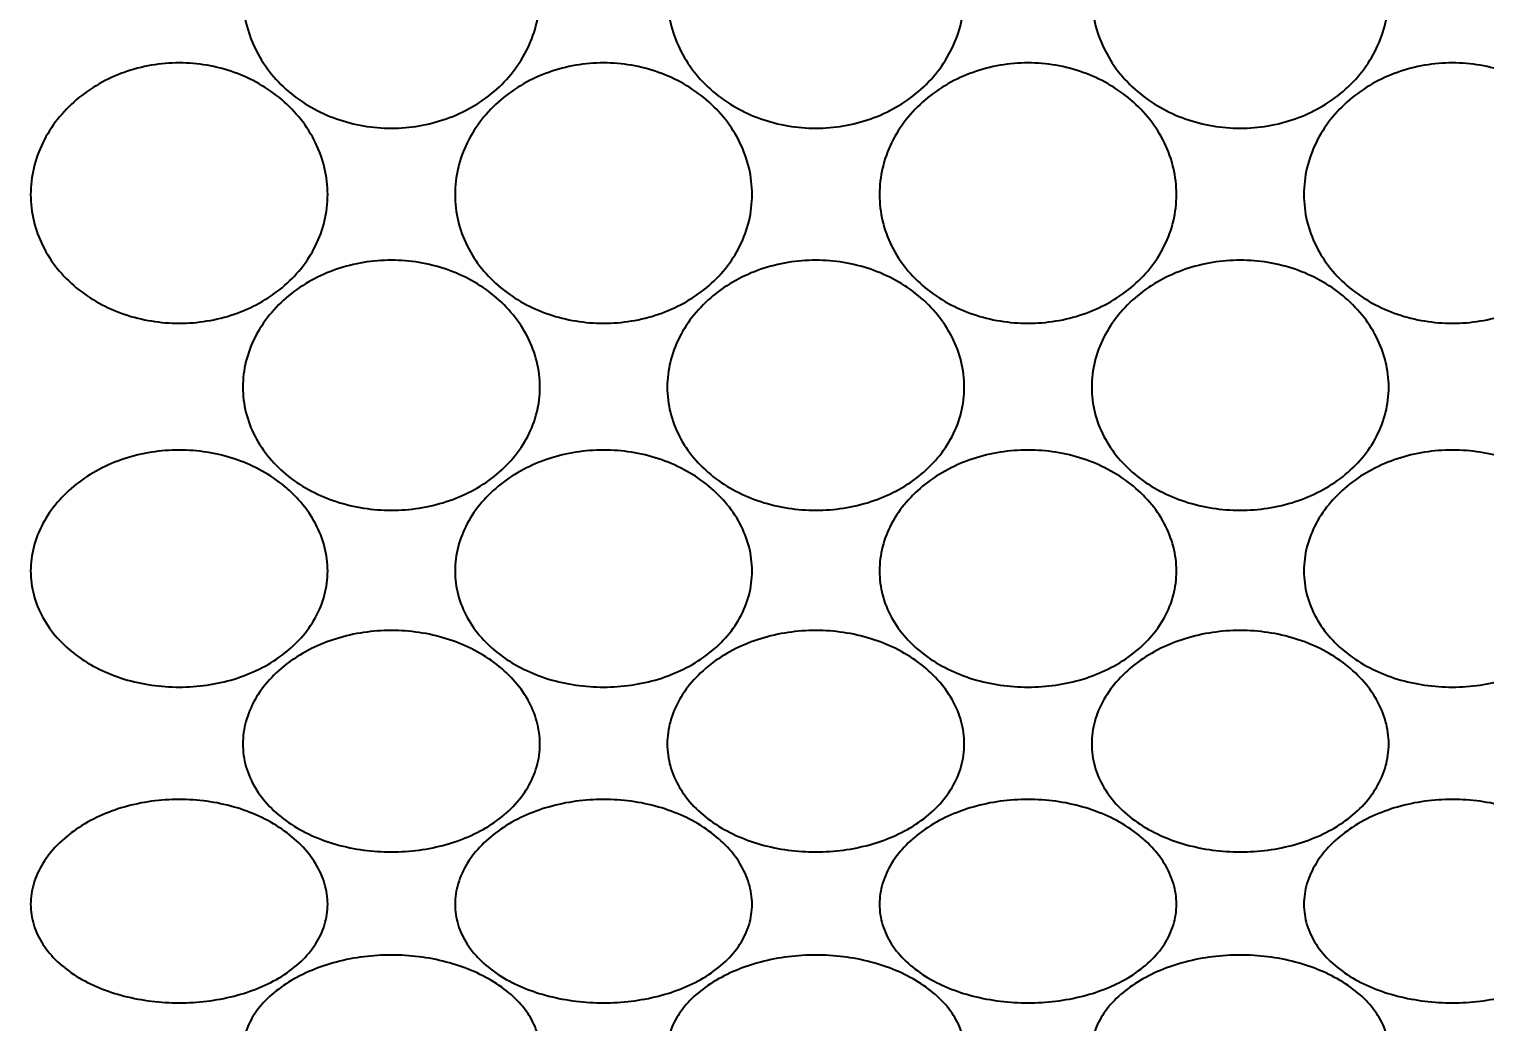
# Model space of a CAD drawing. Header units: inches. Extents: x 50354 to 53215, y -7830 to -6529.
# Drawn here: x 50824.3315 to 50824.7096, y -6815.4297 to -6815.1719 of the extents above; entities that cross this region are included whole.
import ezdxf

# ---------------------------------------------------------------- set-up
doc = ezdxf.new("R2010")
doc.units = ezdxf.units.IN
doc.header["$MEASUREMENT"] = 0
doc.header["$PDMODE"] = 2
doc.layers.add('FUNITURE', color=7, linetype='Continuous', lineweight=15, true_color=0x7d7673)
doc.layers.add('XR_ID 1F_FUR$0$A-SANI-FIX', color=134, linetype='Continuous')
doc.styles.get("Standard").update_dxf_attribs({"font": 'ARLRDBD.TTF', "height": 3})
doc.dimstyles.get("Standard").update_dxf_attribs({"dimtxt": 3, "dimasz": 4, "dimexe": 0, "dimexo": 0, "dimgap": 0, "dimtad": 0, "dimdec": 1, "dimzin": 3, "dimdsep": 46, "dimlunit": 4, "dimtxsty": 'Standard', "dimblk": 'OBLIQUE', "dimcen": 0, "dimclrd": 69, "dimclre": 251, "dimclrt": 7, "dimadec": 0, "dimazin": 0, "dimtfac": 0.65, "dimtdec": 1, "dimtofl": 0, "dimtmove": 0, "dimatfit": 3, "dimldrblk": 'OPEN30', "dimfxl": 1, "dimfrac": 1, "dimtolj": 1, "dimtzin": 0, "dimlwd": 15, "dimlwe": 5, "dimarcsym": 1})

# ---------------------------------------------------------------- blocks, each defined once
blk = doc.blocks.new('XR_ID 1F_FUR$0$XR_1F FURN$0$A$C698E198A')
at = {"linetype": 'Continuous'}
for points, knots in [([(-8.6987, -34.4598), (-8.7444, -34.4598), (-8.8375, -34.4456), (-8.9672, -34.3833), (-9.0817, -34.2854), (-9.2129, -34.1116), (-9.3208, -33.8383), (-9.3627, -33.48), (-9.3208, -33.1217), (-9.2129, -32.8484), (-9.0817, -32.6746), (-8.9672, -32.5767), (-8.8375, -32.5144), (-8.7444, -32.5002), (-8.6987, -32.5002)], [0, 0, 0, 0, 0.053016, 0.107462, 0.164933, 0.226177, 0.358763, 0.499998, 0.641234, 0.773822, 0.835067, 0.892538, 0.946984, 1, 1, 1, 1]), ([(-8.6987, -32.5002), (-8.6525, -32.5002), (-8.5573, -32.5149), (-8.4235, -32.577), (-8.3022, -32.6743), (-8.1604, -32.8467), (-8.039, -33.119), (-7.9905, -33.48), (-8.039, -33.841), (-8.1604, -34.1133), (-8.3022, -34.2857), (-8.4235, -34.383), (-8.5573, -34.4451), (-8.6525, -34.4598), (-8.6987, -34.4598)], [0, 0, 0, 0, 0.05273, 0.107892, 0.166442, 0.228535, 0.360979, 0.499998, 0.639018, 0.771464, 0.833558, 0.892108, 0.947271, 1, 1, 1, 1]), ([(-6.5, -34.4598), (-6.5532, -34.4598), (-6.6605, -34.4459), (-6.8119, -34.3846), (-6.9471, -34.2873), (-7.1013, -34.116), (-7.232, -33.843), (-7.2833, -33.48), (-7.232, -33.117), (-7.1013, -32.844), (-6.9471, -32.6727), (-6.8119, -32.5754), (-6.6605, -32.5141), (-6.5532, -32.5002), (-6.5, -32.5002)], [0, 0, 0, 0, 0.05807, 0.116648, 0.176553, 0.238282, 0.366741, 0.499998, 0.633256, 0.761717, 0.823447, 0.883352, 0.94193, 1, 1, 1, 1]), ([(-6.5, -32.5002), (-6.4464, -32.5002), (-6.3375, -32.5144), (-6.1293, -32.5969), (-5.9063, -32.7929), (-5.7405, -33.1146), (-5.6835, -33.48), (-5.7405, -33.8454), (-5.9063, -34.1671), (-6.1293, -34.3631), (-6.3375, -34.4456), (-6.4464, -34.4598), (-6.5, -34.4598)], [0, 0, 0, 0, 0.057826, 0.116908, 0.239465, 0.368128, 0.499999, 0.631869, 0.760534, 0.883092, 0.942174, 1, 1, 1, 1]), ([(-4.0172, -34.4598), (-4.0756, -34.4598), (-4.193, -34.446), (-4.3595, -34.3852), (-4.5093, -34.2884), (-4.6796, -34.119), (-4.827, -33.8467), (-4.8856, -33.48), (-4.827, -33.1133), (-4.6796, -32.841), (-4.5093, -32.6716), (-4.3595, -32.5748), (-4.193, -32.514), (-4.0756, -32.5002), (-4.0172, -32.5002)], [0, 0, 0, 0, 0.06109, 0.122284, 0.183848, 0.246049, 0.372017, 0.500002, 0.627987, 0.753954, 0.816155, 0.877717, 0.93891, 1, 1, 1, 1]), ([(-4.0172, -32.5002), (-3.9585, -32.5002), (-3.8402, -32.5142), (-3.6152, -32.5952), (-3.373, -32.7881), (-3.1907, -33.1116), (-3.1282, -33.48), (-3.1907, -33.8484), (-3.373, -34.1719), (-3.6152, -34.3648), (-3.8402, -34.4458), (-3.9585, -34.4598), (-4.0172, -34.4598)], [0, 0, 0, 0, 0.060936, 0.122432, 0.246563, 0.37277, 0.500002, 0.627234, 0.753441, 0.87757, 0.939065, 1, 1, 1, 1]), ([(-9.6609, -33.9002), (-9.6191, -33.9002), (-9.5322, -33.9152), (-9.411, -33.978), (-9.3014, -34.0755), (-9.1721, -34.2492), (-9.0625, -34.5213), (-9.0187, -34.88), (-9.0625, -35.2387), (-9.1721, -35.5108), (-9.3014, -35.6845), (-9.411, -35.782), (-9.5322, -35.8448), (-9.6191, -35.8598), (-9.6609, -35.8598)], [0, 0, 0, 0, 0.049365, 0.101995, 0.159209, 0.221173, 0.356257, 0.500001, 0.643746, 0.778828, 0.840791, 0.898004, 0.950635, 1, 1, 1, 1]), ([(-7.6412, -35.8598), (-7.6909, -35.8598), (-7.7916, -35.8458), (-7.9329, -35.784), (-8.0585, -35.6865), (-8.2021, -35.5139), (-8.3221, -35.2407), (-8.3688, -34.88), (-8.3221, -34.5193), (-8.2021, -34.2461), (-8.0585, -34.0735), (-7.9329, -33.976), (-7.7916, -33.9142), (-7.6909, -33.9002), (-7.6412, -33.9002)], [0, 0, 0, 0, 0.055824, 0.112542, 0.171326, 0.232805, 0.363103, 0.500001, 0.6369, 0.767196, 0.828674, 0.887458, 0.944176, 1, 1, 1, 1]), ([(-7.6412, -33.9002), (-7.591, -33.9002), (-7.4885, -33.9146), (-7.3435, -33.9762), (-7.2121, -34.0734), (-7.0594, -34.2446), (-6.9275, -34.5167), (-6.8747, -34.88), (-6.9275, -35.2433), (-7.0594, -35.5154), (-7.2121, -35.6866), (-7.3435, -35.7838), (-7.4885, -35.8454), (-7.591, -35.8598), (-7.6412, -35.8598)], [0, 0, 0, 0, 0.055502, 0.11278, 0.172484, 0.234728, 0.364992, 0.500001, 0.63501, 0.765272, 0.827515, 0.887219, 0.944497, 1, 1, 1, 1]), ([(-5.2876, -35.8598), (-5.3437, -35.8598), (-5.4566, -35.846), (-5.6164, -35.785), (-5.7597, -35.688), (-5.9228, -35.5177), (-6.0627, -35.245), (-6.118, -34.88), (-6.0627, -34.515), (-5.9228, -34.2423), (-5.7597, -34.072), (-5.6164, -33.975), (-5.4566, -33.914), (-5.3437, -33.9002), (-5.2876, -33.9002)], [0, 0, 0, 0, 0.059816, 0.11987, 0.180701, 0.242673, 0.369706, 0.500001, 0.630296, 0.757328, 0.819299, 0.880129, 0.940184, 1, 1, 1, 1]), ([(-5.2876, -33.9002), (-5.2311, -33.9002), (-5.1169, -33.9143), (-4.8993, -33.9959), (-4.6654, -34.1902), (-4.4902, -34.5129), (-4.4301, -34.88), (-4.4902, -35.2471), (-4.6654, -35.5698), (-4.8993, -35.7641), (-5.1169, -35.8457), (-5.2311, -35.8598), (-5.2876, -35.8598)], [0, 0, 0, 0, 0.059605, 0.120053, 0.243502, 0.370771, 0.500001, 0.629231, 0.756498, 0.879946, 0.940395, 1, 1, 1, 1]), ([(-2.7029, -35.8598), (-2.763, -35.8598), (-2.8836, -35.846), (-3.0551, -35.7854), (-3.2096, -35.6888), (-3.3852, -35.52), (-3.5384, -35.2481), (-3.5997, -34.88), (-3.5384, -34.5119), (-3.3852, -34.24), (-3.2096, -34.0712), (-3.0551, -33.9746), (-2.8836, -33.914), (-2.763, -33.9002), (-2.7029, -33.9002)], [0, 0, 0, 0, 0.061998, 0.123968, 0.186064, 0.248436, 0.373682, 0.500001, 0.62632, 0.751564, 0.813936, 0.876031, 0.938002, 1, 1, 1, 1]), ([(-8.6987, -37.2598), (-8.7444, -37.2598), (-8.8375, -37.2456), (-8.9672, -37.1833), (-9.0817, -37.0854), (-9.2129, -36.9116), (-9.3208, -36.6383), (-9.3627, -36.28), (-9.3208, -35.9217), (-9.2129, -35.6484), (-9.0817, -35.4746), (-8.9672, -35.3767), (-8.8375, -35.3144), (-8.7444, -35.3002), (-8.6987, -35.3002)], [0, 0, 0, 0, 0.053016, 0.107462, 0.164933, 0.226177, 0.358763, 0.499998, 0.641234, 0.773822, 0.835067, 0.892538, 0.946984, 1, 1, 1, 1]), ([(-8.6987, -35.3002), (-8.6525, -35.3002), (-8.5573, -35.3149), (-8.4235, -35.377), (-8.3022, -35.4743), (-8.1604, -35.6467), (-8.039, -35.919), (-7.9905, -36.28), (-8.039, -36.641), (-8.1604, -36.9133), (-8.3022, -37.0857), (-8.4235, -37.183), (-8.5573, -37.2451), (-8.6525, -37.2598), (-8.6987, -37.2598)], [0, 0, 0, 0, 0.05273, 0.107892, 0.166442, 0.228535, 0.360979, 0.499998, 0.639018, 0.771464, 0.833558, 0.892108, 0.947271, 1, 1, 1, 1]), ([(-6.5, -37.2598), (-6.5532, -37.2598), (-6.6605, -37.2459), (-6.8119, -37.1846), (-6.9471, -37.0873), (-7.1013, -36.916), (-7.232, -36.643), (-7.2833, -36.28), (-7.232, -35.917), (-7.1013, -35.644), (-6.9471, -35.4727), (-6.8119, -35.3754), (-6.6605, -35.3141), (-6.5532, -35.3002), (-6.5, -35.3002)], [0, 0, 0, 0, 0.05807, 0.116648, 0.176553, 0.238282, 0.366741, 0.499998, 0.633256, 0.761717, 0.823447, 0.883352, 0.94193, 1, 1, 1, 1]), ([(-6.5, -35.3002), (-6.4464, -35.3002), (-6.3375, -35.3144), (-6.1293, -35.3969), (-5.9063, -35.5929), (-5.7405, -35.9146), (-5.6835, -36.28), (-5.7405, -36.6454), (-5.9063, -36.9671), (-6.1293, -37.1631), (-6.3375, -37.2456), (-6.4464, -37.2598), (-6.5, -37.2598)], [0, 0, 0, 0, 0.057826, 0.116908, 0.239465, 0.368128, 0.499999, 0.631869, 0.760534, 0.883092, 0.942174, 1, 1, 1, 1]), ([(-4.0172, -37.2598), (-4.0756, -37.2598), (-4.193, -37.246), (-4.3595, -37.1852), (-4.5093, -37.0884), (-4.6796, -36.919), (-4.827, -36.6467), (-4.8856, -36.28), (-4.827, -35.9133), (-4.6796, -35.641), (-4.5093, -35.4716), (-4.3595, -35.3748), (-4.193, -35.314), (-4.0756, -35.3002), (-4.0172, -35.3002)], [0, 0, 0, 0, 0.06109, 0.122284, 0.183848, 0.246049, 0.372017, 0.500002, 0.627987, 0.753954, 0.816155, 0.877717, 0.93891, 1, 1, 1, 1]), ([(-4.0172, -35.3002), (-3.9585, -35.3002), (-3.8402, -35.3142), (-3.6152, -35.3952), (-3.373, -35.5881), (-3.1907, -35.9116), (-3.1282, -36.28), (-3.1907, -36.6484), (-3.373, -36.9719), (-3.6152, -37.1648), (-3.8402, -37.2458), (-3.9585, -37.2598), (-4.0172, -37.2598)], [0, 0, 0, 0, 0.060936, 0.122432, 0.246563, 0.37277, 0.500002, 0.627234, 0.753441, 0.87757, 0.939065, 1, 1, 1, 1]), ([(-9.6609, -36.7002), (-9.6191, -36.7002), (-9.5322, -36.7152), (-9.411, -36.778), (-9.3014, -36.8755), (-9.1721, -37.0492), (-9.0625, -37.3213), (-9.0187, -37.68), (-9.0625, -38.0387), (-9.1721, -38.3108), (-9.3014, -38.4845), (-9.411, -38.582), (-9.5322, -38.6448), (-9.6191, -38.6598), (-9.6609, -38.6598)], [0, 0, 0, 0, 0.049365, 0.101995, 0.159209, 0.221173, 0.356257, 0.500001, 0.643746, 0.778828, 0.840791, 0.898004, 0.950635, 1, 1, 1, 1]), ([(-7.6412, -38.6598), (-7.6909, -38.6598), (-7.7916, -38.6458), (-7.9329, -38.584), (-8.0585, -38.4865), (-8.2021, -38.3139), (-8.3221, -38.0407), (-8.3688, -37.68), (-8.3221, -37.3193), (-8.2021, -37.0461), (-8.0585, -36.8735), (-7.9329, -36.776), (-7.7916, -36.7142), (-7.6909, -36.7002), (-7.6412, -36.7002)], [0, 0, 0, 0, 0.055824, 0.112542, 0.171326, 0.232805, 0.363103, 0.500001, 0.6369, 0.767196, 0.828674, 0.887458, 0.944176, 1, 1, 1, 1]), ([(-7.6412, -36.7002), (-7.591, -36.7002), (-7.4885, -36.7146), (-7.3435, -36.7762), (-7.2121, -36.8734), (-7.0594, -37.0446), (-6.9275, -37.3167), (-6.8747, -37.68), (-6.9275, -38.0433), (-7.0594, -38.3154), (-7.2121, -38.4866), (-7.3435, -38.5838), (-7.4885, -38.6454), (-7.591, -38.6598), (-7.6412, -38.6598)], [0, 0, 0, 0, 0.055502, 0.11278, 0.172484, 0.234728, 0.364992, 0.500001, 0.63501, 0.765272, 0.827515, 0.887219, 0.944497, 1, 1, 1, 1]), ([(-5.2876, -38.6598), (-5.3437, -38.6598), (-5.4566, -38.646), (-5.6164, -38.585), (-5.7597, -38.488), (-5.9228, -38.3177), (-6.0627, -38.045), (-6.118, -37.68), (-6.0627, -37.315), (-5.9228, -37.0423), (-5.7597, -36.872), (-5.6164, -36.775), (-5.4566, -36.714), (-5.3437, -36.7002), (-5.2876, -36.7002)], [0, 0, 0, 0, 0.059816, 0.11987, 0.180701, 0.242673, 0.369706, 0.500001, 0.630296, 0.757328, 0.819299, 0.880129, 0.940184, 1, 1, 1, 1]), ([(-5.2876, -36.7002), (-5.2311, -36.7002), (-5.1169, -36.7143), (-4.8993, -36.7959), (-4.6654, -36.9902), (-4.4902, -37.3129), (-4.4301, -37.68), (-4.4902, -38.0471), (-4.6654, -38.3698), (-4.8993, -38.5641), (-5.1169, -38.6457), (-5.2311, -38.6598), (-5.2876, -38.6598)], [0, 0, 0, 0, 0.059605, 0.120053, 0.243502, 0.370771, 0.500001, 0.629231, 0.756498, 0.879946, 0.940395, 1, 1, 1, 1]), ([(-2.7029, -38.6598), (-2.763, -38.6598), (-2.8836, -38.646), (-3.0551, -38.5854), (-3.2096, -38.4888), (-3.3852, -38.32), (-3.5384, -38.0481), (-3.5997, -37.68), (-3.5384, -37.3119), (-3.3852, -37.04), (-3.2096, -36.8712), (-3.0551, -36.7746), (-2.8836, -36.714), (-2.763, -36.7002), (-2.7029, -36.7002)], [0, 0, 0, 0, 0.061998, 0.123968, 0.186064, 0.248436, 0.373682, 0.500001, 0.62632, 0.751564, 0.813936, 0.876031, 0.938002, 1, 1, 1, 1]), ([(-8.6987, -40.0598), (-8.7444, -40.0598), (-8.8375, -40.0456), (-8.9672, -39.9833), (-9.0817, -39.8854), (-9.2129, -39.7116), (-9.3208, -39.4383), (-9.3627, -39.08), (-9.3208, -38.7217), (-9.2129, -38.4484), (-9.0817, -38.2746), (-8.9672, -38.1767), (-8.8375, -38.1144), (-8.7444, -38.1002), (-8.6987, -38.1002)], [0, 0, 0, 0, 0.053016, 0.107462, 0.164933, 0.226177, 0.358763, 0.499998, 0.641234, 0.773822, 0.835067, 0.892538, 0.946984, 1, 1, 1, 1]), ([(-8.6987, -38.1002), (-8.6525, -38.1002), (-8.5573, -38.1149), (-8.4235, -38.177), (-8.3022, -38.2743), (-8.1604, -38.4467), (-8.039, -38.719), (-7.9905, -39.08), (-8.039, -39.441), (-8.1604, -39.7133), (-8.3022, -39.8857), (-8.4235, -39.983), (-8.5573, -40.0451), (-8.6525, -40.0598), (-8.6987, -40.0598)], [0, 0, 0, 0, 0.05273, 0.107892, 0.166442, 0.228535, 0.360979, 0.499998, 0.639018, 0.771464, 0.833558, 0.892108, 0.947271, 1, 1, 1, 1]), ([(-6.5, -40.0598), (-6.5532, -40.0598), (-6.6605, -40.0459), (-6.8119, -39.9846), (-6.9471, -39.8873), (-7.1013, -39.716), (-7.232, -39.443), (-7.2833, -39.08), (-7.232, -38.717), (-7.1013, -38.444), (-6.9471, -38.2727), (-6.8119, -38.1754), (-6.6605, -38.1141), (-6.5532, -38.1002), (-6.5, -38.1002)], [0, 0, 0, 0, 0.05807, 0.116648, 0.176553, 0.238282, 0.366741, 0.499998, 0.633256, 0.761717, 0.823447, 0.883352, 0.94193, 1, 1, 1, 1]), ([(-6.5, -38.1002), (-6.4464, -38.1002), (-6.3375, -38.1144), (-6.1293, -38.1969), (-5.9063, -38.3929), (-5.7405, -38.7146), (-5.6835, -39.08), (-5.7405, -39.4454), (-5.9063, -39.7671), (-6.1293, -39.9631), (-6.3375, -40.0456), (-6.4464, -40.0598), (-6.5, -40.0598)], [0, 0, 0, 0, 0.057826, 0.116908, 0.239465, 0.368128, 0.499999, 0.631869, 0.760534, 0.883092, 0.942174, 1, 1, 1, 1]), ([(-4.0172, -40.0598), (-4.0756, -40.0598), (-4.193, -40.046), (-4.3595, -39.9852), (-4.5093, -39.8884), (-4.6796, -39.719), (-4.827, -39.4467), (-4.8856, -39.08), (-4.827, -38.7133), (-4.6796, -38.441), (-4.5093, -38.2716), (-4.3595, -38.1748), (-4.193, -38.114), (-4.0756, -38.1002), (-4.0172, -38.1002)], [0, 0, 0, 0, 0.06109, 0.122284, 0.183848, 0.246049, 0.372017, 0.500002, 0.627987, 0.753954, 0.816155, 0.877717, 0.93891, 1, 1, 1, 1]), ([(-4.0172, -38.1002), (-3.9585, -38.1002), (-3.8402, -38.1142), (-3.6152, -38.1952), (-3.373, -38.3881), (-3.1907, -38.7116), (-3.1282, -39.08), (-3.1907, -39.4484), (-3.373, -39.7719), (-3.6152, -39.9648), (-3.8402, -40.0458), (-3.9585, -40.0598), (-4.0172, -40.0598)], [0, 0, 0, 0, 0.060936, 0.122432, 0.246563, 0.37277, 0.500002, 0.627234, 0.753441, 0.87757, 0.939065, 1, 1, 1, 1]), ([(-9.6609, -39.5002), (-9.6191, -39.5002), (-9.5322, -39.5152), (-9.411, -39.578), (-9.3014, -39.6755), (-9.1721, -39.8492), (-9.0625, -40.1213), (-9.0187, -40.48), (-9.0625, -40.8387), (-9.1721, -41.1108), (-9.3014, -41.2845), (-9.411, -41.382), (-9.5322, -41.4448), (-9.6191, -41.4598), (-9.6609, -41.4598)], [0, 0, 0, 0, 0.049365, 0.101995, 0.159209, 0.221173, 0.356257, 0.500001, 0.643746, 0.778828, 0.840791, 0.898004, 0.950635, 1, 1, 1, 1]), ([(-7.6412, -41.4598), (-7.6909, -41.4598), (-7.7916, -41.4458), (-7.9329, -41.384), (-8.0585, -41.2865), (-8.2021, -41.1139), (-8.3221, -40.8407), (-8.3688, -40.48), (-8.3221, -40.1193), (-8.2021, -39.8461), (-8.0585, -39.6735), (-7.9329, -39.576), (-7.7916, -39.5142), (-7.6909, -39.5002), (-7.6412, -39.5002)], [0, 0, 0, 0, 0.055824, 0.112542, 0.171326, 0.232805, 0.363103, 0.500001, 0.6369, 0.767196, 0.828674, 0.887458, 0.944176, 1, 1, 1, 1]), ([(-7.6412, -39.5002), (-7.591, -39.5002), (-7.4885, -39.5146), (-7.3435, -39.5762), (-7.2121, -39.6734), (-7.0594, -39.8446), (-6.9275, -40.1167), (-6.8747, -40.48), (-6.9275, -40.8433), (-7.0594, -41.1154), (-7.2121, -41.2866), (-7.3435, -41.3838), (-7.4885, -41.4454), (-7.591, -41.4598), (-7.6412, -41.4598)], [0, 0, 0, 0, 0.055502, 0.11278, 0.172484, 0.234728, 0.364992, 0.500001, 0.63501, 0.765272, 0.827515, 0.887219, 0.944497, 1, 1, 1, 1]), ([(-5.2876, -41.4598), (-5.3437, -41.4598), (-5.4566, -41.446), (-5.6164, -41.385), (-5.7597, -41.288), (-5.9228, -41.1177), (-6.0627, -40.845), (-6.118, -40.48), (-6.0627, -40.115), (-5.9228, -39.8423), (-5.7597, -39.672), (-5.6164, -39.575), (-5.4566, -39.514), (-5.3437, -39.5002), (-5.2876, -39.5002)], [0, 0, 0, 0, 0.059816, 0.11987, 0.180701, 0.242673, 0.369706, 0.500001, 0.630296, 0.757328, 0.819299, 0.880129, 0.940184, 1, 1, 1, 1]), ([(-5.2876, -39.5002), (-5.2311, -39.5002), (-5.1169, -39.5143), (-4.8993, -39.5959), (-4.6654, -39.7902), (-4.4902, -40.1129), (-4.4301, -40.48), (-4.4902, -40.8471), (-4.6654, -41.1698), (-4.8993, -41.3641), (-5.1169, -41.4457), (-5.2311, -41.4598), (-5.2876, -41.4598)], [0, 0, 0, 0, 0.059605, 0.120053, 0.243502, 0.370771, 0.500001, 0.629231, 0.756498, 0.879946, 0.940395, 1, 1, 1, 1]), ([(-2.7029, -41.4598), (-2.763, -41.4598), (-2.8836, -41.446), (-3.0551, -41.3854), (-3.2096, -41.2888), (-3.3852, -41.12), (-3.5384, -40.8481), (-3.5997, -40.48), (-3.5384, -40.1119), (-3.3852, -39.84), (-3.2096, -39.6712), (-3.0551, -39.5746), (-2.8836, -39.514), (-2.763, -39.5002), (-2.7029, -39.5002)], [0, 0, 0, 0, 0.061998, 0.123968, 0.186064, 0.248436, 0.373682, 0.500001, 0.62632, 0.751564, 0.813936, 0.876031, 0.938002, 1, 1, 1, 1]), ([(-8.6987, -42.8598), (-8.7444, -42.8598), (-8.8375, -42.8456), (-8.9672, -42.7833), (-9.0817, -42.6854), (-9.2129, -42.5116), (-9.3208, -42.2383), (-9.3627, -41.88), (-9.3208, -41.5217), (-9.2129, -41.2484), (-9.0817, -41.0746), (-8.9672, -40.9767), (-8.8375, -40.9144), (-8.7444, -40.9002), (-8.6987, -40.9002)], [0, 0, 0, 0, 0.053016, 0.107462, 0.164933, 0.226177, 0.358763, 0.499998, 0.641234, 0.773822, 0.835067, 0.892538, 0.946984, 1, 1, 1, 1]), ([(-8.6987, -40.9002), (-8.6525, -40.9002), (-8.5573, -40.9149), (-8.4235, -40.977), (-8.3022, -41.0743), (-8.1604, -41.2467), (-8.039, -41.519), (-7.9905, -41.88), (-8.039, -42.241), (-8.1604, -42.5133), (-8.3022, -42.6857), (-8.4235, -42.783), (-8.5573, -42.8451), (-8.6525, -42.8598), (-8.6987, -42.8598)], [0, 0, 0, 0, 0.05273, 0.107892, 0.166442, 0.228535, 0.360979, 0.499998, 0.639018, 0.771464, 0.833558, 0.892108, 0.947271, 1, 1, 1, 1]), ([(-6.5, -42.8598), (-6.5532, -42.8598), (-6.6605, -42.8459), (-6.8119, -42.7846), (-6.9471, -42.6873), (-7.1013, -42.516), (-7.232, -42.243), (-7.2833, -41.88), (-7.232, -41.517), (-7.1013, -41.244), (-6.9471, -41.0727), (-6.8119, -40.9754), (-6.6605, -40.9141), (-6.5532, -40.9002), (-6.5, -40.9002)], [0, 0, 0, 0, 0.05807, 0.116648, 0.176553, 0.238282, 0.366741, 0.499998, 0.633256, 0.761717, 0.823447, 0.883352, 0.94193, 1, 1, 1, 1]), ([(-6.5, -40.9002), (-6.4464, -40.9002), (-6.3375, -40.9144), (-6.1293, -40.9969), (-5.9063, -41.1929), (-5.7405, -41.5146), (-5.6835, -41.88), (-5.7405, -42.2454), (-5.9063, -42.5671), (-6.1293, -42.7631), (-6.3375, -42.8456), (-6.4464, -42.8598), (-6.5, -42.8598)], [0, 0, 0, 0, 0.057826, 0.116908, 0.239465, 0.368128, 0.499999, 0.631869, 0.760534, 0.883092, 0.942174, 1, 1, 1, 1]), ([(-4.0172, -42.8598), (-4.0756, -42.8598), (-4.193, -42.846), (-4.3595, -42.7852), (-4.5093, -42.6884), (-4.6796, -42.519), (-4.827, -42.2467), (-4.8856, -41.88), (-4.827, -41.5133), (-4.6796, -41.241), (-4.5093, -41.0716), (-4.3595, -40.9748), (-4.193, -40.914), (-4.0756, -40.9002), (-4.0172, -40.9002)], [0, 0, 0, 0, 0.06109, 0.122284, 0.183848, 0.246049, 0.372017, 0.500002, 0.627987, 0.753954, 0.816155, 0.877717, 0.93891, 1, 1, 1, 1]), ([(-4.0172, -40.9002), (-3.9585, -40.9002), (-3.8402, -40.9142), (-3.6152, -40.9952), (-3.373, -41.1881), (-3.1907, -41.5116), (-3.1282, -41.88), (-3.1907, -42.2484), (-3.373, -42.5719), (-3.6152, -42.7648), (-3.8402, -42.8458), (-3.9585, -42.8598), (-4.0172, -42.8598)], [0, 0, 0, 0, 0.060936, 0.122432, 0.246563, 0.37277, 0.500002, 0.627234, 0.753441, 0.87757, 0.939065, 1, 1, 1, 1])]:
    blk.add_open_spline(points, degree=3, knots=knots, dxfattribs=at)
blk = doc.blocks.new('_Oblique')
at = {"color": 0, "linetype": 'ByBlock', "lineweight": -2}
blk.add_line((-0.5, -0.5), (0.5, 0.5), dxfattribs=at)
blk = doc.blocks.new('*D171')
at = {"layer": 'Defpoints', "color": 0, "ltscale": 20, "transparency": 16777216}
for p in [(50810.20279, -6802.97013), (50826.01931, -6802.97013), (50826.01931, -6822.55013)]:
    blk.add_point(p, dxfattribs=at)
at = {"layer": 'FUNITURE', "color": 251, "lineweight": 5, "ltscale": 20, "transparency": 16777216}
for p, q in [((50826.01931, -6802.97013), (50810.20279, -6802.97013)), ((50826.01931, -6822.55013), (50810.20279, -6822.55013))]:
    blk.add_line(p, q, dxfattribs=at)
at = {"layer": 'FUNITURE', "color": 69, "lineweight": 15, "ltscale": 20, "transparency": 16777216}
for p, q in [((50810.20279, -6802.97013), (50810.20279, -6806.85404)), ((50810.20279, -6822.55013), (50810.20279, -6818.66621))]:
    blk.add_line(p, q, dxfattribs=at)
at = {"layer": 'FUNITURE', "color": 69, "lineweight": 15, "ltscale": 20, "transparency": 16777216, "xscale": 4, "yscale": 4, "zscale": 4}
for p, rotation in [((50810.20279, -6802.97013), 90), ((50810.20279, -6822.55013), 270)]:
    blk.add_blockref('_Oblique', p, dxfattribs=dict(at, rotation=rotation))
at = {"layer": 'FUNITURE', "color": 7, "ltscale": 20, "transparency": 16777216, "insert": (50810.20279, -6812.76013), "char_height": 3, "attachment_point": 5, "rotation": 90}
blk.add_mtext('\\A1;1\'-7{\\H0.65x;\\S1#2;}"', dxfattribs=at)
blk = doc.blocks.new('_Open30')
at = {"color": 0, "linetype": 'ByBlock', "lineweight": -2}
for p, q in [((-1, 0.267949), (0, 0)), ((0, 0), (-1, -0.267949)), ((0, 0), (-1, 0))]:
    blk.add_line(p, q, dxfattribs=at)

msp = doc.modelspace()

# ---------------------------------------------------------------- block references
at = {"layer": 'XR_ID 1F_FUR$0$A-SANI-FIX', "lineweight": 30, "xscale": -0.0393700787, "yscale": 0.0393700787, "zscale": 0.0393700787, "rotation": 270}
msp.add_blockref('XR_ID 1F_FUR$0$XR_1F FURN$0$A$C698E198A', (50826.01931, -6815.05674), dxfattribs=at)

# ---------------------------------------------------------------- dimensions: what is measured, and where the dimension line sits
at = {"layer": 'FUNITURE', "ltscale": 20}
dim = msp.add_linear_dim(base=(50810.20279, -6802.97013), p1=(50826.01931, -6822.55013), p2=(50826.01931, -6802.97013), angle=90, dimstyle='Standard', dxfattribs=at)
dim.commit()
dim.dimension.update_dxf_attribs({"geometry": '*D171', "text_midpoint": (50810.20279, -6812.76013)})

doc.saveas('drawing.dxf')
